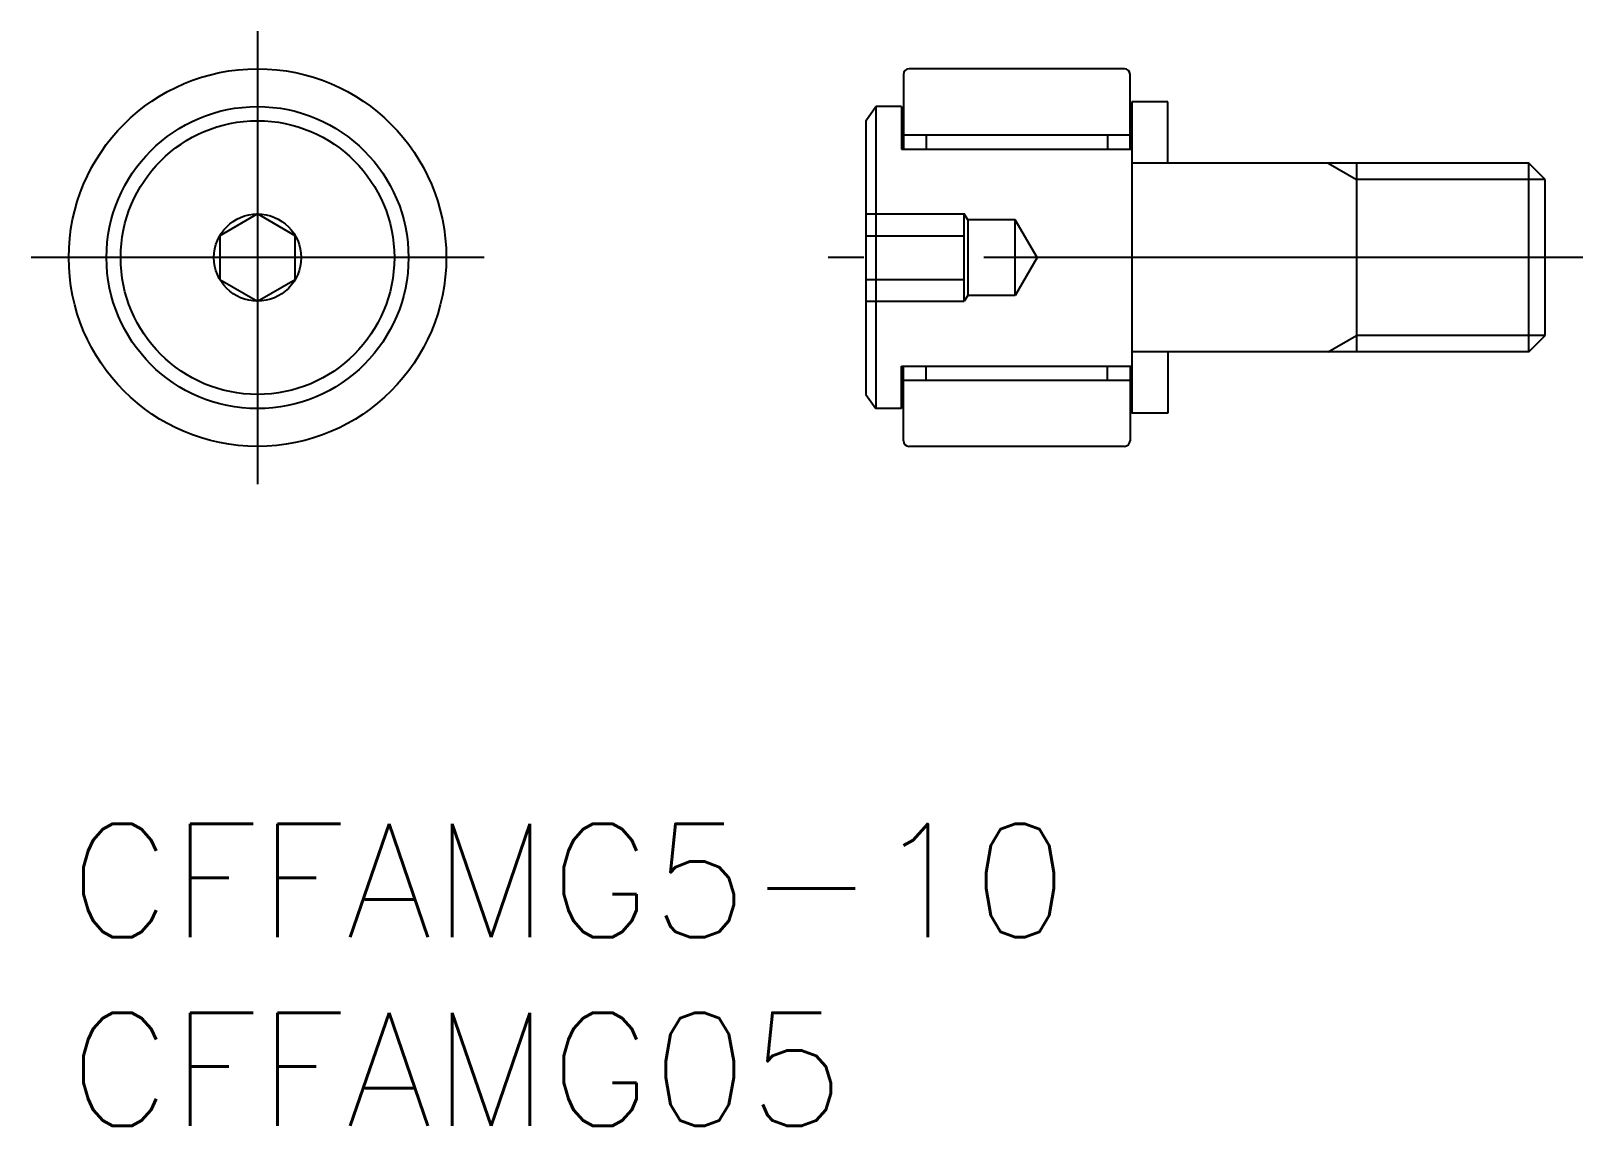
# Model space of a CAD drawing. Extents: x -1 to 40.1, y -8 to 21.
import ezdxf

# ---------------------------------------------------------------- set-up
doc = ezdxf.new("R2010")
doc.units = 0
doc.header["$LTSCALE"] = 0.5
doc.linetypes.add('CENTER', pattern=[50.8, 31.75, -6.35, 6.35, -6.35])
doc.linetypes.add('DASHED', pattern=[19.05, 12.7, -6.35])
for name, color, linetype in [('MSM_CENTER', 1, 'CENTER'), ('MSM_CONTINUOUS', 7, 'CONTINUOUS'), ('MSM_DASHED', 4, 'DASHED'), ('MSM_NARROW', 5, 'CONTINUOUS'), ('MSM_PART_NUMBER', 7, 'CONTINUOUS')]:
    doc.layers.add(name, color=color, linetype=linetype)
doc.styles.get("Standard").update_dxf_attribs({"font": 'txt.shx', "height": 3, "bigfont": 'bigfont.shx'})

# ---------------------------------------------------------------- blocks, each defined once
blk = doc.blocks.new('*U6')
at = {"layer": 'MSM_PART_NUMBER'}
blk.add_text('CFFAMG5-10', height=3, dxfattribs=at).set_placement((0, -3))
blk = doc.blocks.new('*U7')
at = {"layer": 'MSM_PART_NUMBER'}
blk.add_text('CFFAMG05', height=3, dxfattribs=at).set_placement((0, -8))

msp = doc.modelspace()

# ---------------------------------------------------------------- linework, layer by layer
at = {"layer": 'MSM_CENTER'}
for p, q in [((5, 21), (5, 9)), ((11, 15), (-1, 15)), ((40.114, 15), (20.114, 15))]:
    msp.add_line(p, q, dxfattribs=at)
at = {"layer": 'MSM_CONTINUOUS'}
for p, q in [((22.114, 19.85), (22.114, 17.875)), ((27.964, 20), (22.264, 20)), ((28.114, 17.875), (28.114, 19.85)), ((21.114, 18.625), (21.384, 19)), ((22.064, 19), (21.384, 19)), ((21.384, 19), (21.384, 11)), ((22.064, 19), (22.064, 17.875)), ((29.114, 19.125), (28.164, 19.125)), ((28.164, 19.125), (28.164, 10.875)), ((29.114, 17.5), (29.114, 19.125)), ((21.114, 18.625), (21.114, 11.375)), ((22.114, 18.25), (28.114, 18.25)), ((22.714, 18.25), (22.714, 17.875)), ((27.514, 18.25), (27.514, 17.875)), ((22.064, 17.875), (28.164, 17.875)), ((38.681, 17.5), (28.164, 17.5)), ((34.114, 17.5), (34.114, 12.5)), ((38.681, 12.5), (38.681, 17.5)), ((39.114, 17.067), (38.681, 17.5)), ((39.114, 12.933), (39.114, 17.067)), ((5, 16.155), (4, 15.577)), ((6, 15.577), (5, 16.155)), ((4, 15.577), (4, 14.423)), ((6, 14.423), (6, 15.577)), ((4, 14.423), (5, 13.845)), ((5, 13.845), (6, 14.423)), ((38.681, 12.5), (39.114, 12.933)), ((38.681, 12.5), (28.164, 12.5)), ((29.114, 12.5), (29.114, 10.875)), ((22.064, 12.125), (28.164, 12.125)), ((22.064, 11), (22.064, 12.125)), ((22.114, 10.15), (22.114, 12.125)), ((22.714, 11.75), (22.714, 12.125)), ((27.514, 11.75), (27.514, 12.125)), ((28.114, 12.125), (28.114, 10.15)), ((22.114, 11.75), (28.114, 11.75)), ((21.114, 11.375), (21.384, 11)), ((22.064, 11), (21.384, 11)), ((29.114, 10.875), (28.164, 10.875)), ((27.964, 10), (22.264, 10))]:
    msp.add_line(p, q, dxfattribs=at)
for radius in [5, 4, 3.625, 1.155]:
    msp.add_circle((5, 15), radius, dxfattribs=at)
for centre, start, end in [((22.264, 19.85), 90, 180), ((27.964, 19.85), 0, 90), ((22.264, 10.15), 180, 270), ((27.964, 10.15), 270, 0)]:
    msp.add_arc(centre, 0.15, start, end, dxfattribs=at)
at = {"layer": 'MSM_DASHED'}
for p, q in [((21.114, 16.155), (23.724, 16.155)), ((23.814, 16), (23.724, 16.155)), ((23.724, 13.845), (23.724, 16.155)), ((25.074, 16), (23.814, 16)), ((23.814, 16), (23.814, 14)), ((25.651, 15), (25.074, 16)), ((25.074, 14), (25.074, 16)), ((21.114, 15.577), (23.724, 15.577)), ((25.651, 15), (25.074, 14)), ((21.114, 14.423), (23.724, 14.423)), ((23.814, 14), (23.724, 13.845)), ((25.074, 14), (23.814, 14)), ((21.114, 13.845), (23.724, 13.845))]:
    msp.add_line(p, q, dxfattribs=at)
at = {"layer": 'MSM_NARROW'}
for p, q in [((33.364, 17.5), (34.114, 17.067)), ((39.114, 17.067), (34.114, 17.067)), ((33.364, 12.5), (34.114, 12.933)), ((39.114, 12.933), (34.114, 12.933))]:
    msp.add_line(p, q, dxfattribs=at)

# ---------------------------------------------------------------- block references
at = {"layer": 'MSM_CONTINUOUS'}
for name in ['*U6', '*U7']:
    msp.add_blockref(name, (0, 0), dxfattribs=at)

doc.saveas('drawing.dxf')
